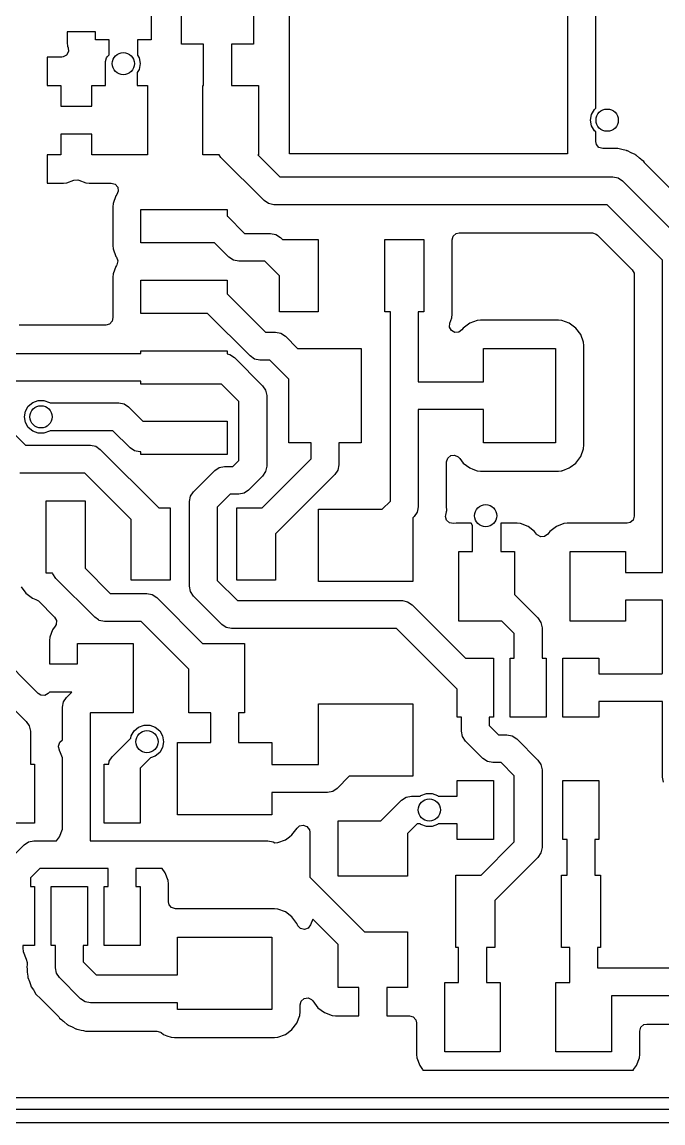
# Model space of a CAD drawing. Extents: x 1.61 to 4.79, y -2.79 to -1.21.
# Drawn here: x 1.992 to 2.446, y -2.795 to -2.016 of the extents above; entities that cross this region are included whole.
import ezdxf

# ---------------------------------------------------------------- set-up
doc = ezdxf.new("R2010")
doc.units = 0
doc.header["$MEASUREMENT"] = 0
doc.layers.add('BLACK', color=7, linetype='CONTINUOUS')

msp = doc.modelspace()

# ---------------------------------------------------------------- linework, layer by layer
at = {"layer": 'BLACK', "linetype": 'CONTINUOUS'}
for p, q in [((2.18102, -2.10874), (2.18102, -1.96494)), ((2.37787, -1.97605), (2.37787, -2.10874)), ((2.39789, -2.07662), (2.39789, -1.98639)), ((2.083, -1.99675), (2.083, -2.02825)), ((2.10441, -2.03118), (2.10441, -2.00362)), ((2.15559, -2.00362), (2.15559, -2.03118)), ((2.0436, -2.0225), (2.0236, -2.0225)), ((2.0236, -2.0225), (2.0236, -2.03016)), ((2.0436, -2.02825), (2.0436, -2.0225)), ((2.0236, -2.03016), (2.02386, -2.03255)), ((2.02386, -2.03255), (2.02429, -2.0337)), ((2.02429, -2.0337), (2.02449, -2.03649)), ((2.0533, -2.02825), (2.0436, -2.02825)), ((2.0533, -2.03882), (2.0533, -2.02825)), ((2.083, -2.02825), (2.0733, -2.02825)), ((2.0733, -2.02825), (2.0733, -2.03906)), ((2.12016, -2.03118), (2.10441, -2.03118)), ((2.12016, -2.06039), (2.12016, -2.03118)), ((2.15559, -2.03118), (2.13984, -2.03118)), ((2.13984, -2.03118), (2.13984, -2.06039)), ((2.01964, -2.04039), (2.00937, -2.04039)), ((2.00937, -2.04039), (2.00937, -2.06039)), ((2.02069, -2.04028), (2.01964, -2.04039)), ((2.02315, -2.03894), (2.02069, -2.04028)), ((2.02449, -2.03649), (2.02315, -2.03894)), ((2.05063, -2.04354), (2.05142, -2.04086)), ((2.05142, -2.04086), (2.05208, -2.04004)), ((2.05208, -2.04004), (2.0533, -2.03882)), ((2.0733, -2.03906), (2.0744, -2.04096)), ((2.0744, -2.04096), (2.07511, -2.045)), ((2.05063, -2.06039), (2.05063, -2.04354)), ((2.0744, -2.04904), (2.07314, -2.05122)), ((2.07511, -2.045), (2.0744, -2.04904)), ((2.07314, -2.05122), (2.07314, -2.06039)), ((2.00937, -2.06039), (2.01906, -2.06039)), ((2.01906, -2.06039), (2.01906, -2.075)), ((2.04094, -2.075), (2.04094, -2.06039)), ((2.04094, -2.06039), (2.05063, -2.06039)), ((2.07314, -2.06039), (2.08031, -2.06039)), ((2.08031, -2.06039), (2.08031, -2.10961)), ((2.11969, -2.10961), (2.11969, -2.06039)), ((2.11969, -2.06039), (2.12016, -2.06039)), ((2.13984, -2.06039), (2.15906, -2.06039)), ((2.15906, -2.06039), (2.15906, -2.10961)), ((2.01906, -2.075), (2.04094, -2.075)), ((2.39419, -2.085), (2.3949, -2.08096)), ((2.3949, -2.08096), (2.39695, -2.07741)), ((2.39695, -2.07741), (2.39789, -2.07662)), ((2.3949, -2.08904), (2.39419, -2.085)), ((2.04094, -2.095), (2.01906, -2.095)), ((2.01906, -2.095), (2.01906, -2.10961)), ((2.04094, -2.10961), (2.04094, -2.095)), ((2.39695, -2.09259), (2.3949, -2.08904)), ((2.39789, -2.09338), (2.39695, -2.09259)), ((2.39789, -2.10018), (2.39789, -2.09338)), ((2.39834, -2.10224), (2.39789, -2.10018)), ((2.40017, -2.10435), (2.39834, -2.10224)), ((2.40285, -2.10514), (2.40017, -2.10435)), ((2.01906, -2.10961), (2.00937, -2.10961)), ((2.00937, -2.10961), (2.00937, -2.12961)), ((2.08031, -2.10961), (2.04094, -2.10961)), ((2.13126, -2.10961), (2.11969, -2.10961)), ((2.13241, -2.11133), (2.13126, -2.10961)), ((2.16304, -2.14196), (2.13241, -2.11133)), ((2.15906, -2.10961), (2.15853, -2.10961)), ((2.15853, -2.10961), (2.17408, -2.12516)), ((2.37787, -2.10874), (2.18102, -2.10874)), ((2.40956, -2.10514), (2.40285, -2.10514)), ((2.41262, -2.10505), (2.40956, -2.10514)), ((2.41291, -2.10507), (2.41262, -2.10505)), ((2.41262, -2.10505), (2.41262, -2.10505)), ((2.4132, -2.1051), (2.41291, -2.10507)), ((2.41291, -2.10507), (2.41291, -2.10507)), ((2.41349, -2.10514), (2.4132, -2.1051)), ((2.4132, -2.1051), (2.4132, -2.1051)), ((2.41646, -2.10584), (2.41349, -2.10514)), ((2.41946, -2.10646), (2.41646, -2.10584)), ((2.41973, -2.10655), (2.41946, -2.10646)), ((2.42001, -2.10665), (2.41973, -2.10655)), ((2.41973, -2.10655), (2.41973, -2.10655)), ((2.42028, -2.10675), (2.42001, -2.10665)), ((2.42001, -2.10665), (2.42001, -2.10665)), ((2.42301, -2.10812), (2.42028, -2.10675)), ((2.42028, -2.10675), (2.42028, -2.10675)), ((2.42028, -2.10675), (2.42028, -2.10675)), ((2.42578, -2.10941), (2.42301, -2.10812)), ((2.42603, -2.10956), (2.42578, -2.10941)), ((2.42628, -2.10972), (2.42603, -2.10956)), ((2.42603, -2.10956), (2.42603, -2.10956)), ((2.42652, -2.10988), (2.42628, -2.10972)), ((2.42628, -2.10972), (2.42628, -2.10972)), ((2.42886, -2.11184), (2.42652, -2.10988)), ((2.42652, -2.10988), (2.42652, -2.10988)), ((2.42652, -2.10988), (2.42652, -2.10988)), ((2.42975, -2.11255), (2.42886, -2.11184)), ((2.42989, -2.11265), (2.42975, -2.11255)), ((2.43012, -2.11289), (2.42989, -2.11265)), ((2.43028, -2.11303), (2.43012, -2.11289)), ((2.43187, -2.11437), (2.43028, -2.11303)), ((2.43237, -2.11504), (2.43187, -2.11437)), ((2.43187, -2.11437), (2.43187, -2.11437)), ((2.43244, -2.11513), (2.43237, -2.11504)), ((2.43291, -2.11568), (2.43244, -2.11513)), ((2.47581, -2.15858), (2.43291, -2.11568)), ((2.02335, -2.12935), (2.02827, -2.12752)), ((2.02827, -2.12752), (2.03105, -2.12732)), ((2.03105, -2.12732), (2.03173, -2.12752)), ((2.03173, -2.12752), (2.03665, -2.12935)), ((2.17408, -2.12516), (2.41, -2.12516)), ((2.41, -2.12516), (2.41377, -2.12591)), ((2.41377, -2.12591), (2.41696, -2.12804)), ((2.00937, -2.12961), (2.02097, -2.12961)), ((2.02097, -2.12961), (2.02335, -2.12935)), ((2.02097, -2.12961), (2.02097, -2.12961)), ((2.03665, -2.12935), (2.03665, -2.12935)), ((2.03665, -2.12935), (2.03903, -2.12961)), ((2.03903, -2.12961), (2.03903, -2.12961)), ((2.03903, -2.12961), (2.05478, -2.12961)), ((2.05478, -2.12961), (2.05746, -2.13039)), ((2.05746, -2.13039), (2.05929, -2.13251)), ((2.05969, -2.13527), (2.05875, -2.13754)), ((2.05929, -2.13251), (2.05969, -2.13527)), ((2.41696, -2.12804), (2.46196, -2.17304)), ((2.05804, -2.1385), (2.05602, -2.14389)), ((2.05875, -2.13754), (2.05804, -2.1385)), ((2.05804, -2.1385), (2.05804, -2.1385)), ((2.16623, -2.14409), (2.16304, -2.14196)), ((2.05602, -2.14389), (2.05577, -2.14627)), ((2.05577, -2.14627), (2.05577, -2.17373)), ((2.05602, -2.14389), (2.05602, -2.14389)), ((2.07579, -2.17181), (2.07579, -2.14819)), ((2.07579, -2.14819), (2.13681, -2.14819)), ((2.13681, -2.14819), (2.13681, -2.15294)), ((2.17, -2.14484), (2.16623, -2.14409)), ((2.40592, -2.14484), (2.17, -2.14484)), ((2.44516, -2.18408), (2.40592, -2.14484)), ((2.13681, -2.15294), (2.13696, -2.15304)), ((2.13696, -2.15304), (2.14908, -2.16516)), ((2.14908, -2.16516), (2.1676, -2.16516)), ((2.1676, -2.16516), (2.17136, -2.16591)), ((2.17136, -2.16591), (2.17456, -2.16804)), ((2.29699, -2.16714), (2.2991, -2.16531)), ((2.2991, -2.16531), (2.30116, -2.16486)), ((2.30116, -2.16486), (2.39558, -2.16486)), ((2.39558, -2.16486), (2.39826, -2.16565)), ((2.39826, -2.16565), (2.39908, -2.16632)), ((2.39908, -2.16632), (2.42368, -2.19092)), ((2.05577, -2.17373), (2.05602, -2.17611)), ((2.12789, -2.17181), (2.07579, -2.17181)), ((2.13804, -2.18196), (2.12789, -2.17181)), ((2.17456, -2.16804), (2.17593, -2.16941)), ((2.17593, -2.16941), (2.20138, -2.16941)), ((2.20138, -2.16941), (2.20138, -2.22059)), ((2.24862, -2.22059), (2.24862, -2.16941)), ((2.24862, -2.16941), (2.27618, -2.16941)), ((2.27618, -2.16941), (2.27618, -2.22059)), ((2.2962, -2.16982), (2.29699, -2.16714)), ((2.2962, -2.22251), (2.2962, -2.16982)), ((2.05602, -2.17611), (2.05602, -2.17611)), ((2.05602, -2.17611), (2.05804, -2.1815)), ((2.05804, -2.1815), (2.05804, -2.1815)), ((2.05804, -2.1815), (2.05843, -2.18203)), ((2.05843, -2.18203), (2.0594, -2.18465)), ((2.14123, -2.18409), (2.13804, -2.18196)), ((2.13804, -2.18196), (2.13804, -2.18196)), ((2.05804, -2.1885), (2.05602, -2.19389)), ((2.05843, -2.18797), (2.05804, -2.1885)), ((2.05804, -2.1885), (2.05804, -2.1885)), ((2.05881, -2.18738), (2.05843, -2.18797)), ((2.0594, -2.18465), (2.05881, -2.18738)), ((2.145, -2.18484), (2.14123, -2.18409)), ((2.16352, -2.18484), (2.145, -2.18484)), ((2.17382, -2.19514), (2.16352, -2.18484)), ((2.44516, -2.40516), (2.44516, -2.18408)), ((2.05602, -2.19389), (2.05577, -2.19627)), ((2.05577, -2.19627), (2.05577, -2.22373)), ((2.05602, -2.19389), (2.05602, -2.19389)), ((2.17382, -2.22059), (2.17382, -2.19514)), ((2.42368, -2.19092), (2.42502, -2.19337)), ((2.42502, -2.19337), (2.42514, -2.19442)), ((2.42514, -2.19442), (2.42514, -2.36541)), ((2.07579, -2.22181), (2.07579, -2.19819)), ((2.07579, -2.19819), (2.13681, -2.19819)), ((2.13681, -2.19819), (2.13681, -2.20789)), ((2.13681, -2.20789), (2.16408, -2.23516)), ((2.20138, -2.22059), (2.17382, -2.22059)), ((2.25256, -2.22059), (2.24862, -2.22059)), ((2.25256, -2.28), (2.25256, -2.22059)), ((2.27618, -2.22059), (2.27224, -2.22059)), ((2.27224, -2.22059), (2.27224, -2.27016)), ((2.05537, -2.2274), (2.05347, -2.22944)), ((2.05587, -2.22465), (2.05537, -2.2274)), ((2.05577, -2.22373), (2.05587, -2.22465)), ((2.12289, -2.22181), (2.07579, -2.22181)), ((2.15304, -2.25196), (2.12289, -2.22181)), ((2.29433, -2.23146), (2.29453, -2.22867)), ((2.29453, -2.22867), (2.29594, -2.22489)), ((2.29594, -2.22489), (2.29596, -2.22476)), ((2.29596, -2.22476), (2.2962, -2.22251)), ((2.2962, -2.22251), (2.2962, -2.22251)), ((2.30861, -2.2288), (2.304, -2.23225)), ((2.314, -2.22679), (2.30861, -2.2288)), ((2.30861, -2.2288), (2.30861, -2.2288)), ((2.31638, -2.22653), (2.314, -2.22679)), ((2.314, -2.22679), (2.314, -2.22679)), ((2.31639, -2.22653), (2.31638, -2.22653)), ((2.37141, -2.22653), (2.31639, -2.22653)), ((2.37142, -2.22653), (2.37141, -2.22653)), ((2.3738, -2.22679), (2.37142, -2.22653)), ((2.37919, -2.2288), (2.3738, -2.22679)), ((2.3738, -2.22679), (2.3738, -2.22679)), ((2.3838, -2.23225), (2.37919, -2.2288)), ((2.37919, -2.2288), (2.37919, -2.2288)), ((2.05093, -2.23014), (1.98942, -2.23014)), ((2.05347, -2.22944), (2.05093, -2.23014)), ((2.16408, -2.23516), (2.1711, -2.23516)), ((2.1711, -2.23516), (2.17487, -2.23591)), ((2.17487, -2.23591), (2.17806, -2.23804)), ((2.29567, -2.23391), (2.29433, -2.23146)), ((2.29813, -2.23525), (2.29567, -2.23391)), ((2.30092, -2.23505), (2.29813, -2.23525)), ((2.30315, -2.23338), (2.30092, -2.23505)), ((2.304, -2.23225), (2.30315, -2.23338)), ((2.38725, -2.23686), (2.3838, -2.23225)), ((2.17806, -2.23804), (2.18657, -2.24655)), ((2.38926, -2.24225), (2.38725, -2.23686)), ((2.38725, -2.23686), (2.38725, -2.23686)), ((2.38952, -2.24463), (2.38926, -2.24225)), ((2.38926, -2.24225), (2.38926, -2.24225)), ((2.38952, -2.24464), (2.38952, -2.24463)), ((2.38952, -2.31536), (2.38952, -2.24464)), ((1.97908, -2.25016), (2.07579, -2.25016)), ((2.07579, -2.25016), (2.07579, -2.24819)), ((2.07579, -2.24819), (2.13681, -2.24819)), ((2.13681, -2.24819), (2.13681, -2.25052)), ((2.13681, -2.25052), (2.13877, -2.25091)), ((2.13877, -2.25091), (2.14196, -2.25304)), ((2.15623, -2.25409), (2.15304, -2.25196)), ((2.18657, -2.24655), (2.2317, -2.24655)), ((2.2317, -2.24655), (2.2317, -2.31345)), ((2.3183, -2.27016), (2.3183, -2.24655)), ((2.3183, -2.24655), (2.3695, -2.24655)), ((2.3695, -2.24655), (2.3695, -2.31345)), ((1.93196, -2.25304), (1.99408, -2.31516)), ((2.14196, -2.25304), (2.16196, -2.27304)), ((2.16, -2.25484), (2.15623, -2.25409)), ((2.16702, -2.25484), (2.16, -2.25484)), ((2.16, -2.25484), (2.16, -2.25484)), ((2.1805, -2.26832), (2.16702, -2.25484)), ((2.07579, -2.26984), (1.975, -2.26984)), ((2.07579, -2.27181), (2.07579, -2.26984)), ((2.13289, -2.27181), (2.07579, -2.27181)), ((2.14516, -2.28408), (2.13289, -2.27181)), ((2.16196, -2.27304), (2.16196, -2.27304)), ((2.16196, -2.27304), (2.16409, -2.27623)), ((2.1805, -2.31345), (2.1805, -2.26832)), ((2.27224, -2.27016), (2.3183, -2.27016)), ((1.99909, -2.28477), (2.00295, -2.28337)), ((2.00295, -2.28337), (2.00705, -2.28337)), ((2.00705, -2.28337), (2.01091, -2.28477)), ((2.16409, -2.27623), (2.16484, -2.28)), ((2.16484, -2.28), (2.16484, -2.33)), ((2.25256, -2.35462), (2.25256, -2.28)), ((1.99319, -2.295), (1.9939, -2.29096)), ((1.9939, -2.29096), (1.99595, -2.28741)), ((1.99595, -2.28741), (1.99909, -2.28477)), ((2.01091, -2.28477), (2.01137, -2.28516)), ((2.01137, -2.28516), (2.06, -2.28516)), ((2.06, -2.28516), (2.06377, -2.28591)), ((2.06377, -2.28591), (2.06696, -2.28804)), ((2.06696, -2.28804), (2.07711, -2.29819)), ((2.14516, -2.32592), (2.14516, -2.28408)), ((2.3183, -2.28984), (2.27224, -2.28984)), ((2.27224, -2.28984), (2.27224, -2.3587)), ((2.3183, -2.31345), (2.3183, -2.28984)), ((1.9939, -2.29904), (1.99319, -2.295)), ((1.99595, -2.30259), (1.9939, -2.29904)), ((2.07711, -2.29819), (2.13681, -2.29819)), ((2.13681, -2.29819), (2.13681, -2.32181)), ((1.99909, -2.30523), (1.99595, -2.30259)), ((2.00295, -2.30663), (1.99909, -2.30523)), ((2.00705, -2.30663), (2.00295, -2.30663)), ((2.01091, -2.30523), (2.00705, -2.30663)), ((2.01137, -2.30484), (2.01091, -2.30523)), ((2.05592, -2.30484), (2.01137, -2.30484)), ((2.06804, -2.31696), (2.05592, -2.30484)), ((2.19626, -2.31345), (2.1805, -2.31345)), ((2.19626, -2.32482), (2.19626, -2.31345)), ((2.2317, -2.31345), (2.21594, -2.31345)), ((2.21594, -2.31345), (2.21594, -2.3289)), ((2.3695, -2.31345), (2.3183, -2.31345)), ((1.99408, -2.31516), (2.04, -2.31516)), ((2.04, -2.31516), (2.04377, -2.31591)), ((2.04377, -2.31591), (2.04696, -2.31804)), ((2.04696, -2.31804), (2.08833, -2.35941)), ((2.07123, -2.31909), (2.06804, -2.31696)), ((2.06804, -2.31696), (2.06804, -2.31696)), ((2.075, -2.31984), (2.07123, -2.31909)), ((2.07579, -2.31984), (2.075, -2.31984)), ((2.07579, -2.32181), (2.07579, -2.31984)), ((2.13681, -2.32181), (2.07579, -2.32181)), ((2.29305, -2.3243), (2.29516, -2.32247)), ((2.29516, -2.32247), (2.29793, -2.32207)), ((2.29793, -2.32207), (2.30047, -2.32323)), ((2.38725, -2.32314), (2.38926, -2.31775)), ((2.38926, -2.31775), (2.38932, -2.31723)), ((2.38932, -2.31723), (2.38952, -2.31537)), ((2.38952, -2.31537), (2.38952, -2.31536)), ((2.13123, -2.33091), (2.135, -2.33016)), ((2.135, -2.33016), (2.14092, -2.33016)), ((2.14092, -2.33016), (2.14516, -2.32592)), ((2.16167, -2.35941), (2.19626, -2.32482)), ((2.16484, -2.33), (2.16409, -2.33377)), ((2.21594, -2.3289), (2.21519, -2.33267)), ((2.29226, -2.32698), (2.29305, -2.3243)), ((2.29226, -2.35826), (2.29226, -2.32698)), ((2.30047, -2.32323), (2.3012, -2.32401)), ((2.3012, -2.32401), (2.30157, -2.3245)), ((2.30157, -2.3245), (2.304, -2.32775)), ((2.304, -2.32775), (2.30861, -2.3312)), ((2.37987, -2.3307), (2.3838, -2.32775)), ((2.3838, -2.32775), (2.38725, -2.32314)), ((2.38725, -2.32314), (2.38725, -2.32314)), ((2.38725, -2.32314), (2.38725, -2.32314)), ((2.03592, -2.33484), (1.99, -2.33484)), ((2.06882, -2.36774), (2.03592, -2.33484)), ((2.11304, -2.34804), (2.12804, -2.33304)), ((2.12804, -2.33304), (2.13123, -2.33091)), ((2.12804, -2.33304), (2.12804, -2.33304)), ((2.16196, -2.33696), (2.15196, -2.34696)), ((2.16409, -2.33377), (2.16196, -2.33696)), ((2.21306, -2.33586), (2.17118, -2.37774)), ((2.21519, -2.33267), (2.21306, -2.33586)), ((2.21306, -2.33586), (2.21306, -2.33586)), ((2.30861, -2.3312), (2.30861, -2.3312)), ((2.30861, -2.3312), (2.30861, -2.3312)), ((2.30861, -2.3312), (2.31093, -2.33207)), ((2.31093, -2.33207), (2.314, -2.33321)), ((2.314, -2.33321), (2.314, -2.33321)), ((2.314, -2.33321), (2.31638, -2.33347)), ((2.31638, -2.33347), (2.31638, -2.33347)), ((2.31638, -2.33347), (2.31639, -2.33347)), ((2.31639, -2.33347), (2.31639, -2.33347)), ((2.31639, -2.33347), (2.37141, -2.33347)), ((2.37141, -2.33347), (2.37141, -2.33347)), ((2.37141, -2.33347), (2.37142, -2.33347)), ((2.37142, -2.33347), (2.3738, -2.33321)), ((2.37142, -2.33347), (2.37142, -2.33347)), ((2.3738, -2.33321), (2.37419, -2.33307)), ((2.3738, -2.33321), (2.3738, -2.33321)), ((2.3738, -2.33321), (2.3738, -2.33321)), ((2.37419, -2.33307), (2.37454, -2.33294)), ((2.37454, -2.33294), (2.37919, -2.3312)), ((2.37919, -2.3312), (2.37987, -2.3307)), ((2.11016, -2.355), (2.11091, -2.35123)), ((2.11091, -2.35123), (2.11304, -2.34804)), ((2.13908, -2.34984), (2.12984, -2.35908)), ((2.145, -2.34984), (2.13908, -2.34984)), ((2.14877, -2.34909), (2.145, -2.34984)), ((2.15196, -2.34696), (2.14877, -2.34909)), ((2.00862, -2.40559), (2.00862, -2.35441)), ((2.00862, -2.35441), (2.03618, -2.35441)), ((2.03618, -2.35441), (2.03618, -2.40226)), ((2.08833, -2.35941), (2.09638, -2.35941)), ((2.09638, -2.35941), (2.09638, -2.41059)), ((2.11016, -2.415), (2.11016, -2.355)), ((2.12984, -2.35908), (2.12984, -2.41092)), ((2.14362, -2.41059), (2.14362, -2.35941)), ((2.14362, -2.35941), (2.16167, -2.35941)), ((2.20155, -2.4117), (2.20155, -2.3605)), ((2.20155, -2.3605), (2.24668, -2.3605)), ((2.24668, -2.3605), (2.25256, -2.35462)), ((2.27171, -2.36137), (2.27149, -2.36246)), ((2.27224, -2.3587), (2.27171, -2.36137)), ((2.27224, -2.3587), (2.27224, -2.3587)), ((2.29235, -2.36132), (2.29226, -2.35826)), ((2.29233, -2.36161), (2.29235, -2.36132)), ((2.29235, -2.36132), (2.29235, -2.36132)), ((2.06882, -2.41059), (2.06882, -2.36774)), ((2.26936, -2.36566), (2.26845, -2.36657)), ((2.26845, -2.36657), (2.26845, -2.4117)), ((2.27149, -2.36246), (2.26936, -2.36566)), ((2.26936, -2.36566), (2.26936, -2.36566)), ((2.29158, -2.3655), (2.29171, -2.36453)), ((2.29227, -2.3682), (2.29158, -2.3655)), ((2.29171, -2.36453), (2.29226, -2.36219)), ((2.29226, -2.36219), (2.2923, -2.3619)), ((2.29432, -2.37011), (2.29227, -2.3682)), ((2.2923, -2.3619), (2.29233, -2.36161)), ((2.2923, -2.3619), (2.2923, -2.3619)), ((2.29233, -2.36161), (2.29233, -2.36161)), ((2.42435, -2.3681), (2.42224, -2.36993)), ((2.42514, -2.36541), (2.42435, -2.3681)), ((2.29707, -2.3706), (2.29432, -2.37011)), ((2.29903, -2.37039), (2.29707, -2.3706)), ((2.30968, -2.37039), (2.29903, -2.37039)), ((2.31063, -2.37203), (2.30968, -2.37039)), ((2.31063, -2.39039), (2.31063, -2.37203)), ((2.34223, -2.37039), (2.33063, -2.37039)), ((2.33063, -2.37039), (2.33063, -2.39039)), ((2.34461, -2.37065), (2.34223, -2.37039)), ((2.35, -2.37266), (2.34461, -2.37065)), ((2.3546, -2.37611), (2.35, -2.37266)), ((2.35602, -2.378), (2.3546, -2.37611)), ((2.36538, -2.37609), (2.36396, -2.378)), ((2.36999, -2.37264), (2.36538, -2.37609)), ((2.37539, -2.37063), (2.36999, -2.37264)), ((2.36999, -2.37264), (2.36999, -2.37264)), ((2.37777, -2.37037), (2.37539, -2.37063)), ((2.37539, -2.37063), (2.37539, -2.37063)), ((2.42018, -2.37037), (2.37777, -2.37037)), ((2.42224, -2.36993), (2.42018, -2.37037)), ((2.17118, -2.37774), (2.17118, -2.41059)), ((2.35648, -2.37853), (2.35602, -2.378)), ((2.35893, -2.37987), (2.35648, -2.37853)), ((2.36172, -2.37967), (2.35893, -2.37987)), ((2.36396, -2.378), (2.36172, -2.37967)), ((2.30094, -2.43961), (2.30094, -2.39039)), ((2.30094, -2.39039), (2.31063, -2.39039)), ((2.33063, -2.39039), (2.34031, -2.39039)), ((2.34031, -2.39039), (2.34031, -2.42077)), ((2.37969, -2.43961), (2.37969, -2.39039)), ((2.37969, -2.39039), (2.41906, -2.39039)), ((2.41906, -2.39039), (2.41906, -2.40516)), ((2.01319, -2.40559), (2.00862, -2.40559)), ((2.01331, -2.40617), (2.01319, -2.40559)), ((2.01544, -2.40936), (2.01331, -2.40617)), ((2.03618, -2.40226), (2.05408, -2.42016)), ((2.41906, -2.40516), (2.44516, -2.40516)), ((1.99087, -2.41528), (1.99432, -2.41989)), ((2.04304, -2.43696), (2.01544, -2.40936)), ((2.09638, -2.41059), (2.06882, -2.41059)), ((2.11091, -2.41877), (2.11016, -2.415)), ((2.12984, -2.41092), (2.14408, -2.42516)), ((2.17118, -2.41059), (2.14362, -2.41059)), ((2.26845, -2.4117), (2.20155, -2.4117)), ((1.99432, -2.41989), (1.99893, -2.42334)), ((1.99893, -2.42334), (1.99893, -2.42334)), ((1.99893, -2.42334), (1.99893, -2.42334)), ((1.99893, -2.42334), (2.0014, -2.42426)), ((2.05408, -2.42016), (2.08, -2.42016)), ((2.08, -2.42016), (2.08377, -2.42091)), ((2.08377, -2.42091), (2.08696, -2.42304)), ((2.08696, -2.42304), (2.11931, -2.45539)), ((2.11304, -2.42196), (2.11091, -2.41877)), ((2.13304, -2.44196), (2.11304, -2.42196)), ((2.34031, -2.42077), (2.35696, -2.43741)), ((1.91484, -2.43092), (1.99456, -2.51064)), ((2.0014, -2.42426), (2.00317, -2.4254)), ((2.00317, -2.4254), (2.01457, -2.4368)), ((2.14408, -2.42516), (2.26091, -2.42516)), ((2.26091, -2.42516), (2.26467, -2.42591)), ((2.26467, -2.42591), (2.26787, -2.42804)), ((2.26787, -2.42804), (2.30565, -2.46583)), ((2.44516, -2.42484), (2.41906, -2.42484)), ((2.41906, -2.42484), (2.41906, -2.43961)), ((2.44516, -2.47663), (2.44516, -2.42484)), ((2.00308, -2.49085), (1.94631, -2.43408)), ((2.01457, -2.4368), (2.01591, -2.43925)), ((2.01591, -2.43925), (2.01571, -2.44204)), ((2.04574, -2.43877), (2.04304, -2.43696)), ((2.04304, -2.43696), (2.04304, -2.43696)), ((2.04623, -2.43909), (2.04574, -2.43877)), ((2.05, -2.43984), (2.04623, -2.43909)), ((2.35696, -2.43741), (2.35696, -2.43741)), ((2.35696, -2.43741), (2.35909, -2.4406)), ((2.01321, -2.44571), (2.0112, -2.4511)), ((2.01503, -2.44328), (2.01321, -2.44571)), ((2.01571, -2.44204), (2.01503, -2.44328)), ((2.07592, -2.43984), (2.05, -2.43984)), ((2.05, -2.43984), (2.05, -2.43984)), ((2.10969, -2.4736), (2.07592, -2.43984)), ((2.13623, -2.44409), (2.13304, -2.44196)), ((2.13304, -2.44196), (2.13304, -2.44196)), ((2.14, -2.44484), (2.13623, -2.44409)), ((2.25683, -2.44484), (2.14, -2.44484)), ((2.2998, -2.48782), (2.25683, -2.44484)), ((2.33132, -2.43961), (2.30094, -2.43961)), ((2.34016, -2.44845), (2.33132, -2.43961)), ((2.35909, -2.4406), (2.35984, -2.44437)), ((2.35984, -2.44437), (2.35984, -2.46583)), ((2.41906, -2.43961), (2.37969, -2.43961)), ((2.0112, -2.4511), (2.01094, -2.45348)), ((2.01094, -2.45348), (2.01094, -2.47)), ((2.34016, -2.46583), (2.34016, -2.44845)), ((2.03094, -2.47), (2.03094, -2.45539)), ((2.03094, -2.45539), (2.07031, -2.45539)), ((2.07031, -2.45539), (2.07031, -2.50461)), ((2.11931, -2.45539), (2.14906, -2.45539)), ((2.14906, -2.45539), (2.14906, -2.50461)), ((2.01094, -2.47), (2.03094, -2.47)), ((2.30565, -2.46583), (2.32539, -2.46583)), ((2.32539, -2.46583), (2.32539, -2.50756)), ((2.3372, -2.50756), (2.3372, -2.46583)), ((2.3372, -2.46583), (2.34016, -2.46583)), ((2.35984, -2.46583), (2.3628, -2.46583)), ((2.3628, -2.46583), (2.3628, -2.50756)), ((2.37461, -2.50756), (2.37461, -2.46583)), ((2.37461, -2.46583), (2.4002, -2.46583)), ((2.4002, -2.46583), (2.4002, -2.47685)), ((2.10969, -2.50461), (2.10969, -2.4736)), ((2.4002, -2.47685), (2.44482, -2.47685)), ((2.44482, -2.47685), (2.44516, -2.47663)), ((2.00485, -2.49199), (2.00308, -2.49085)), ((2.00764, -2.49219), (2.00485, -2.49199)), ((2.0101, -2.49085), (2.00764, -2.49219)), ((2.01094, -2.49), (2.0101, -2.49085)), ((2.02671, -2.49), (2.01094, -2.49)), ((2.02091, -2.49686), (2.02304, -2.49367)), ((2.02304, -2.49367), (2.02671, -2.49)), ((2.2998, -2.50756), (2.2998, -2.48782)), ((2.02016, -2.50063), (2.02091, -2.49686)), ((2.02016, -2.52373), (2.02016, -2.50063)), ((2.20155, -2.54126), (2.20155, -2.4983)), ((2.20155, -2.4983), (2.26845, -2.4983)), ((2.26845, -2.4983), (2.26845, -2.5495)), ((2.44516, -2.49654), (2.4002, -2.49654)), ((2.4002, -2.49654), (2.4002, -2.50756)), ((2.44516, -2.55), (2.44516, -2.49654)), ((2.03994, -2.50461), (2.03984, -2.50471)), ((2.03984, -2.50471), (2.03984, -2.59516)), ((2.07031, -2.50461), (2.03994, -2.50461)), ((2.12516, -2.50461), (2.10969, -2.50461)), ((2.12516, -2.5255), (2.12516, -2.50461)), ((2.14906, -2.50461), (2.14484, -2.50461)), ((2.14484, -2.50461), (2.14484, -2.5255)), ((2.30276, -2.50756), (2.2998, -2.50756)), ((2.30276, -2.5176), (2.30276, -2.50756)), ((2.32539, -2.50756), (2.32244, -2.50756)), ((2.32244, -2.50756), (2.32244, -2.51352)), ((2.3628, -2.50756), (2.3372, -2.50756)), ((2.4002, -2.50756), (2.37461, -2.50756)), ((1.99456, -2.51064), (1.99669, -2.51383)), ((1.99669, -2.51383), (1.99744, -2.5176)), ((2.0689, -2.52096), (2.07095, -2.51741)), ((2.07095, -2.51741), (2.07409, -2.51477)), ((2.07409, -2.51477), (2.07795, -2.51337)), ((2.07795, -2.51337), (2.08205, -2.51337)), ((2.08205, -2.51337), (2.08591, -2.51477)), ((2.08591, -2.51477), (2.08905, -2.51741)), ((2.08905, -2.51741), (2.0911, -2.52096)), ((2.32244, -2.51352), (2.32908, -2.52016)), ((1.99744, -2.5176), (1.99744, -2.54083)), ((2.01825, -2.52539), (2.02016, -2.52373)), ((2.05544, -2.53564), (2.06864, -2.52244)), ((2.06864, -2.52244), (2.0689, -2.52096)), ((2.0911, -2.52096), (2.09181, -2.525)), ((2.09181, -2.525), (2.0911, -2.52904)), ((2.30351, -2.52136), (2.30276, -2.5176)), ((2.30564, -2.52456), (2.30351, -2.52136)), ((2.31804, -2.53696), (2.30564, -2.52456)), ((2.32908, -2.52016), (2.335, -2.52016)), ((2.335, -2.52016), (2.33877, -2.52091)), ((2.33877, -2.52091), (2.34196, -2.52304)), ((2.34196, -2.52304), (2.35696, -2.53804)), ((2.01746, -2.52807), (2.01825, -2.52539)), ((2.01746, -2.52861), (2.01746, -2.52807)), ((2.01807, -2.53099), (2.01746, -2.52861)), ((2.01815, -2.53113), (2.01807, -2.53099)), ((2.01876, -2.53277), (2.01815, -2.53113)), ((2.01815, -2.53113), (2.01815, -2.53113)), ((2.02016, -2.53653), (2.01876, -2.53277)), ((2.08905, -2.53259), (2.08591, -2.53523)), ((2.0911, -2.52904), (2.08905, -2.53259)), ((2.10155, -2.5767), (2.10155, -2.5255)), ((2.10155, -2.5255), (2.12516, -2.5255)), ((2.14484, -2.5255), (2.16845, -2.5255)), ((2.16845, -2.5255), (2.16845, -2.54126)), ((2.02016, -2.58686), (2.02016, -2.53653)), ((2.02016, -2.53653), (2.02016, -2.53653)), ((2.05291, -2.54083), (2.05331, -2.53883)), ((2.05331, -2.53883), (2.05544, -2.53564)), ((2.08242, -2.5365), (2.0752, -2.54372)), ((2.08591, -2.53523), (2.08242, -2.5365)), ((2.32123, -2.53909), (2.31804, -2.53696)), ((2.325, -2.53984), (2.32123, -2.53909)), ((2.33092, -2.53984), (2.325, -2.53984)), ((2.34016, -2.54908), (2.33092, -2.53984)), ((2.35696, -2.53804), (2.35696, -2.53804)), ((2.35696, -2.53804), (2.35909, -2.54123)), ((1.99744, -2.54083), (2.00039, -2.54083)), ((2.00039, -2.54083), (2.00039, -2.58256)), ((2.04961, -2.58256), (2.04961, -2.54083)), ((2.04961, -2.54083), (2.05291, -2.54083)), ((2.0752, -2.54372), (2.0752, -2.58256)), ((2.16845, -2.54126), (2.20155, -2.54126)), ((2.35909, -2.54123), (2.35984, -2.545)), ((2.35984, -2.545), (2.35984, -2.6)), ((2.22332, -2.5495), (2.21476, -2.55806)), ((2.26845, -2.5495), (2.22332, -2.5495)), ((2.2998, -2.56346), (2.2998, -2.55244)), ((2.2998, -2.55244), (2.32539, -2.55244)), ((2.32539, -2.55244), (2.32539, -2.59417)), ((2.34016, -2.59592), (2.34016, -2.54908)), ((2.37461, -2.59417), (2.37461, -2.55244)), ((2.37461, -2.55244), (2.4002, -2.55244)), ((2.4002, -2.55244), (2.4002, -2.59417)), ((2.44591, -2.55377), (2.44516, -2.55)), ((2.2078, -2.56094), (2.16845, -2.56094)), ((2.16845, -2.56094), (2.16845, -2.5767)), ((2.21157, -2.56019), (2.2078, -2.56094)), ((2.21476, -2.55806), (2.21157, -2.56019)), ((2.26356, -2.56421), (2.26732, -2.56346)), ((2.26732, -2.56346), (2.27363, -2.56346)), ((2.27363, -2.56346), (2.27409, -2.56308)), ((2.27409, -2.56308), (2.27795, -2.56168)), ((2.27795, -2.56168), (2.28205, -2.56168)), ((2.28205, -2.56168), (2.28591, -2.56308)), ((2.28591, -2.56308), (2.28637, -2.56346)), ((2.28637, -2.56346), (2.2998, -2.56346)), ((2.24577, -2.58094), (2.26036, -2.56635)), ((2.26036, -2.56635), (2.26356, -2.56421)), ((2.16845, -2.5767), (2.10155, -2.5767)), ((2.00039, -2.58256), (1.9748, -2.58256)), ((2.01815, -2.59225), (2.02016, -2.58686)), ((2.02016, -2.58686), (2.02016, -2.58686)), ((2.02016, -2.58686), (2.02016, -2.58686)), ((2.0752, -2.58256), (2.04961, -2.58256)), ((2.18275, -2.591), (2.18641, -2.58611)), ((2.18641, -2.58611), (2.18652, -2.58619)), ((2.18652, -2.58619), (2.18803, -2.58468)), ((2.18803, -2.58468), (2.19077, -2.58408)), ((2.19077, -2.58408), (2.19338, -2.58506)), ((2.19338, -2.58506), (2.19506, -2.5873)), ((2.19506, -2.5873), (2.19537, -2.58903)), ((2.21539, -2.62031), (2.21539, -2.58094)), ((2.21539, -2.58094), (2.24577, -2.58094)), ((2.2714, -2.58315), (2.26461, -2.58994)), ((2.27363, -2.58315), (2.2714, -2.58315)), ((2.27409, -2.58354), (2.27363, -2.58315)), ((2.27795, -2.58494), (2.27409, -2.58354)), ((2.28205, -2.58494), (2.27795, -2.58494)), ((2.28591, -2.58354), (2.28205, -2.58494)), ((2.28637, -2.58315), (2.28591, -2.58354)), ((2.2998, -2.58315), (2.28637, -2.58315)), ((2.2998, -2.59417), (2.2998, -2.58315)), ((1.99623, -2.59591), (2, -2.59516)), ((2, -2.59516), (2.01597, -2.59516)), ((2.01597, -2.59516), (2.01815, -2.59225)), ((2.03984, -2.59516), (2.06, -2.59516)), ((2.06, -2.59516), (2.16563, -2.59516)), ((2.16563, -2.59516), (2.1694, -2.59591)), ((2.17275, -2.59646), (2.17814, -2.59445)), ((2.17814, -2.59445), (2.18108, -2.59225)), ((2.18108, -2.59225), (2.18275, -2.591)), ((2.19537, -2.58903), (2.19537, -2.62082)), ((2.26461, -2.58994), (2.26461, -2.62031)), ((2.32539, -2.59417), (2.2998, -2.59417)), ((2.37756, -2.59417), (2.37461, -2.59417)), ((2.37756, -2.61941), (2.37756, -2.59417)), ((2.4002, -2.59417), (2.39724, -2.59417)), ((2.39724, -2.59417), (2.39724, -2.61941)), ((1.98064, -2.61044), (1.99304, -2.59804)), ((1.99304, -2.59804), (1.99623, -2.59591)), ((2.1694, -2.59591), (2.17058, -2.5967)), ((2.17058, -2.5967), (2.17275, -2.59646)), ((2.17275, -2.59646), (2.17275, -2.59646)), ((2.17275, -2.59646), (2.17275, -2.59646)), ((2.31667, -2.61941), (2.34016, -2.59592)), ((2.35984, -2.6), (2.35909, -2.60377)), ((2.35984, -2.6), (2.35984, -2.6)), ((2.35696, -2.60696), (2.32638, -2.63754)), ((2.35909, -2.60377), (2.35696, -2.60696)), ((2.00408, -2.61484), (1.99744, -2.62148)), ((2.03, -2.61484), (2.00408, -2.61484)), ((2.05256, -2.61484), (2.03, -2.61484)), ((2.05256, -2.62744), (2.05256, -2.61484)), ((2.09075, -2.61484), (2.07224, -2.61484)), ((2.07224, -2.61484), (2.07224, -2.62744)), ((2.09293, -2.61776), (2.09075, -2.61484)), ((2.09494, -2.62315), (2.09293, -2.61776)), ((2.09293, -2.61776), (2.09293, -2.61776)), ((1.99744, -2.62148), (1.99744, -2.62744)), ((2.0952, -2.62553), (2.09494, -2.62315)), ((2.0952, -2.63832), (2.0952, -2.62553)), ((2.0952, -2.62553), (2.0952, -2.62553)), ((2.19537, -2.62082), (2.23423, -2.65969)), ((2.26461, -2.62031), (2.21539, -2.62031)), ((2.29882, -2.67059), (2.29882, -2.61941)), ((2.29882, -2.61941), (2.31667, -2.61941)), ((2.37362, -2.67059), (2.37362, -2.61941)), ((2.37362, -2.61941), (2.37756, -2.61941)), ((2.39724, -2.61941), (2.40118, -2.61941)), ((2.40118, -2.61941), (2.40118, -2.67059)), ((1.99744, -2.62744), (2.00039, -2.62744)), ((2.00039, -2.62744), (2.00039, -2.66917)), ((2.0122, -2.66917), (2.0122, -2.62744)), ((2.0122, -2.62744), (2.0378, -2.62744)), ((2.0378, -2.62744), (2.0378, -2.66917)), ((2.04961, -2.66917), (2.04961, -2.62744)), ((2.04961, -2.62744), (2.05256, -2.62744)), ((2.07224, -2.62744), (2.0752, -2.62744)), ((2.0752, -2.62744), (2.0752, -2.66917)), ((2.09565, -2.64038), (2.0952, -2.63832)), ((2.09748, -2.64249), (2.09565, -2.64038)), ((2.32638, -2.63754), (2.32638, -2.67059)), ((2.10016, -2.64328), (2.09748, -2.64249)), ((2.17036, -2.64328), (2.10016, -2.64328)), ((2.17037, -2.64328), (2.17036, -2.64328)), ((2.17275, -2.64354), (2.17037, -2.64328)), ((2.17814, -2.64555), (2.17275, -2.64354)), ((2.17275, -2.64354), (2.17275, -2.64354)), ((2.18275, -2.649), (2.17814, -2.64555)), ((2.17814, -2.64555), (2.17814, -2.64555)), ((2.1862, -2.65361), (2.18275, -2.649)), ((2.18661, -2.6547), (2.1862, -2.65361)), ((2.1862, -2.65361), (2.1862, -2.65361)), ((2.1862, -2.65361), (2.1862, -2.65361)), ((2.1869, -2.65535), (2.18661, -2.6547)), ((2.18888, -2.65732), (2.1869, -2.65535)), ((2.19161, -2.65792), (2.18888, -2.65732)), ((2.19423, -2.65694), (2.19161, -2.65792)), ((2.19591, -2.6547), (2.19423, -2.65694)), ((2.1974, -2.65069), (2.19591, -2.6547)), ((2.21539, -2.66868), (2.1974, -2.65069)), ((2.10155, -2.69016), (2.10155, -2.6633)), ((2.10155, -2.6633), (2.16845, -2.6633)), ((2.16845, -2.6633), (2.16845, -2.7145)), ((2.23423, -2.65969), (2.26461, -2.65969)), ((2.26461, -2.65969), (2.26461, -2.69906)), ((2.00039, -2.66917), (1.99219, -2.66917)), ((1.99219, -2.66917), (1.99219, -2.67109)), ((1.99219, -2.67109), (1.99244, -2.67347)), ((2.01516, -2.66917), (2.0122, -2.66917)), ((2.01516, -2.685), (2.01516, -2.66917)), ((2.0378, -2.66917), (2.03484, -2.66917)), ((2.03484, -2.66917), (2.03484, -2.68092)), ((2.0752, -2.66917), (2.04961, -2.66917)), ((2.21539, -2.69906), (2.21539, -2.66868)), ((2.30079, -2.67059), (2.29882, -2.67059)), ((2.30079, -2.69539), (2.30079, -2.67059)), ((2.32638, -2.67059), (2.32047, -2.67059)), ((2.32047, -2.67059), (2.32047, -2.69539)), ((2.37953, -2.67059), (2.37362, -2.67059)), ((2.37953, -2.69539), (2.37953, -2.67059)), ((2.40118, -2.67059), (2.39921, -2.67059)), ((2.39921, -2.67059), (2.39921, -2.68516)), ((1.99244, -2.67347), (1.99445, -2.67887)), ((1.99445, -2.67887), (1.99453, -2.67901)), ((1.99453, -2.67901), (1.99514, -2.68139)), ((2.03484, -2.68092), (2.04408, -2.69016)), ((1.99509, -2.68318), (1.99495, -2.68413)), ((1.99495, -2.68413), (1.99495, -2.68413)), ((1.99495, -2.68413), (1.99513, -2.6862)), ((1.99514, -2.68246), (1.99509, -2.68318)), ((1.99513, -2.6862), (1.99514, -2.68641)), ((1.99514, -2.68139), (1.99514, -2.68246)), ((1.99514, -2.68641), (1.99514, -2.68674)), ((1.99514, -2.68674), (1.99529, -2.68804)), ((1.99529, -2.68804), (1.99556, -2.69108)), ((2.01591, -2.68877), (2.01516, -2.685)), ((2.01804, -2.69196), (2.01591, -2.68877)), ((2.39921, -2.68516), (2.66516, -2.68516)), ((1.99556, -2.69108), (1.99561, -2.69136)), ((1.99561, -2.69136), (1.99561, -2.69136)), ((1.99561, -2.69136), (1.99568, -2.69165)), ((1.99568, -2.69165), (1.99568, -2.69165)), ((1.99568, -2.69165), (1.99574, -2.69193)), ((1.99574, -2.69193), (1.99679, -2.69481)), ((1.99679, -2.69481), (1.99775, -2.69771)), ((2.03304, -2.70696), (2.01804, -2.69196)), ((2.04408, -2.69016), (2.10155, -2.69016)), ((2.29094, -2.74461), (2.29094, -2.69539)), ((2.29094, -2.69539), (2.30079, -2.69539)), ((2.32047, -2.69539), (2.33031, -2.69539)), ((2.33031, -2.69539), (2.33031, -2.74461)), ((2.36969, -2.74461), (2.36969, -2.69539)), ((2.36969, -2.69539), (2.37953, -2.69539)), ((1.99775, -2.69771), (1.99787, -2.69797)), ((1.99787, -2.69797), (1.99787, -2.69797)), ((1.99787, -2.69797), (1.998, -2.69824)), ((1.998, -2.69824), (1.998, -2.69824)), ((1.998, -2.69824), (1.99813, -2.69849)), ((1.99813, -2.69849), (1.99813, -2.69849)), ((1.99813, -2.69849), (1.99813, -2.69849)), ((1.99813, -2.69849), (1.99964, -2.70078)), ((1.99964, -2.70078), (1.99981, -2.70105)), ((1.99981, -2.70105), (2.00142, -2.70365)), ((2.00142, -2.70365), (2.0016, -2.70387)), ((2.0016, -2.70387), (2.00159, -2.70388)), ((2.00159, -2.70388), (2.00178, -2.70411)), ((2.00178, -2.70411), (2.00178, -2.7041)), ((2.00178, -2.7041), (2.00197, -2.70433)), ((2.00197, -2.70433), (2.00197, -2.70433)), ((2.00197, -2.70433), (2.00197, -2.70433)), ((2.00197, -2.70433), (2.00419, -2.70642)), ((2.23, -2.69906), (2.21539, -2.69906)), ((2.23, -2.71906), (2.23, -2.69906)), ((2.26461, -2.69906), (2.25, -2.69906)), ((2.25, -2.69906), (2.25, -2.71906)), ((2.00419, -2.70642), (2.01709, -2.71932)), ((2.03623, -2.70909), (2.03304, -2.70696)), ((2.03304, -2.70696), (2.03304, -2.70696)), ((2.04, -2.70984), (2.03623, -2.70909)), ((2.10155, -2.70984), (2.04, -2.70984)), ((2.10155, -2.7145), (2.10155, -2.70984)), ((2.18847, -2.71134), (2.18926, -2.70866)), ((2.18847, -2.71641), (2.18847, -2.71134)), ((2.18926, -2.70866), (2.19137, -2.70683)), ((2.19137, -2.70683), (2.19414, -2.70643)), ((2.19414, -2.70643), (2.19668, -2.7076)), ((2.19668, -2.7076), (2.1974, -2.70849)), ((2.1974, -2.70849), (2.19745, -2.70845)), ((2.19745, -2.70845), (2.20111, -2.71334)), ((2.68, -2.70484), (2.40906, -2.70484)), ((2.40906, -2.70484), (2.40906, -2.74461)), ((2.01709, -2.71932), (2.01756, -2.71987)), ((2.01756, -2.71987), (2.01813, -2.72063)), ((2.16845, -2.7145), (2.10155, -2.7145)), ((2.1862, -2.72419), (2.18821, -2.7188)), ((2.18821, -2.7188), (2.18824, -2.71858)), ((2.18824, -2.71858), (2.18847, -2.71642)), ((2.18847, -2.71642), (2.18847, -2.71641)), ((2.20111, -2.71334), (2.20571, -2.71679)), ((2.20571, -2.71679), (2.2111, -2.7188)), ((2.2111, -2.7188), (2.21348, -2.71906)), ((2.21348, -2.71906), (2.21348, -2.71906)), ((2.21348, -2.71906), (2.23, -2.71906)), ((2.25, -2.71906), (2.26596, -2.71906)), ((2.26596, -2.71906), (2.26865, -2.71984)), ((2.26865, -2.71984), (2.27048, -2.72196)), ((2.01813, -2.72063), (2.01971, -2.72196)), ((2.01971, -2.72196), (2.01972, -2.72197)), ((2.01972, -2.72197), (2.01988, -2.72211)), ((2.01988, -2.72211), (2.02011, -2.72235)), ((2.02011, -2.72235), (2.0208, -2.72289)), ((2.0208, -2.72289), (2.02114, -2.72315)), ((2.02114, -2.72315), (2.02146, -2.72343)), ((2.02146, -2.72343), (2.02348, -2.72512)), ((2.02348, -2.72512), (2.02348, -2.72512)), ((2.02348, -2.72512), (2.02372, -2.72528)), ((2.02372, -2.72528), (2.02372, -2.72528)), ((2.02372, -2.72528), (2.02397, -2.72544)), ((2.02397, -2.72544), (2.02397, -2.72544)), ((2.02397, -2.72544), (2.02422, -2.72559)), ((2.02422, -2.72559), (2.02422, -2.72559)), ((2.02422, -2.72559), (2.02699, -2.72688)), ((2.02699, -2.72688), (2.02972, -2.72825)), ((2.18275, -2.7288), (2.1862, -2.72419)), ((2.1862, -2.72419), (2.1862, -2.72419)), ((2.1862, -2.72419), (2.1862, -2.72419)), ((2.27048, -2.72196), (2.27093, -2.72402)), ((2.27093, -2.72402), (2.27093, -2.74652)), ((2.42907, -2.72982), (2.42986, -2.72714)), ((2.42986, -2.72714), (2.43197, -2.72531)), ((2.43197, -2.72531), (2.43404, -2.72486)), ((2.43404, -2.72486), (2.67644, -2.72486)), ((2.02972, -2.72825), (2.02972, -2.72825)), ((2.02972, -2.72825), (2.02999, -2.72835)), ((2.02999, -2.72835), (2.02999, -2.72835)), ((2.02999, -2.72835), (2.03027, -2.72845)), ((2.03027, -2.72845), (2.03027, -2.72845)), ((2.03027, -2.72845), (2.03054, -2.72854)), ((2.03054, -2.72854), (2.03054, -2.72854)), ((2.03054, -2.72854), (2.03354, -2.72916)), ((2.03354, -2.72916), (2.03502, -2.72951)), ((2.03502, -2.72951), (2.03651, -2.72986)), ((2.03651, -2.72986), (2.0368, -2.7299)), ((2.0368, -2.7299), (2.0368, -2.7299)), ((2.0368, -2.7299), (2.03709, -2.72993)), ((2.03709, -2.72993), (2.03709, -2.72993)), ((2.03709, -2.72993), (2.03738, -2.72995)), ((2.03738, -2.72995), (2.04043, -2.72986)), ((2.03738, -2.72995), (2.03738, -2.72995)), ((2.04043, -2.72986), (2.08701, -2.72986)), ((2.08701, -2.72986), (2.0897, -2.73065)), ((2.0897, -2.73065), (2.08999, -2.73085)), ((2.08999, -2.73085), (2.09186, -2.73225)), ((2.09186, -2.73225), (2.09186, -2.73225)), ((2.09186, -2.73225), (2.09186, -2.73225)), ((2.09186, -2.73225), (2.09418, -2.73312)), ((2.09418, -2.73312), (2.09725, -2.73426)), ((2.09725, -2.73426), (2.09725, -2.73426)), ((2.09725, -2.73426), (2.09963, -2.73452)), ((2.09963, -2.73452), (2.09963, -2.73452)), ((2.09963, -2.73452), (2.09964, -2.73452)), ((2.09964, -2.73452), (2.09964, -2.73452)), ((2.09964, -2.73452), (2.17036, -2.73452)), ((2.17036, -2.73452), (2.17036, -2.73452)), ((2.17036, -2.73452), (2.17037, -2.73452)), ((2.17037, -2.73452), (2.17275, -2.73426)), ((2.17037, -2.73452), (2.17037, -2.73452)), ((2.17275, -2.73426), (2.17814, -2.73225)), ((2.17275, -2.73426), (2.17275, -2.73426)), ((2.17275, -2.73426), (2.17275, -2.73426)), ((2.17814, -2.73225), (2.18001, -2.73085)), ((2.18001, -2.73085), (2.18275, -2.7288)), ((2.42907, -2.74652), (2.42907, -2.72982)), ((2.27093, -2.74652), (2.27118, -2.74891)), ((2.27118, -2.74891), (2.27118, -2.74891)), ((2.27118, -2.74891), (2.27319, -2.7543)), ((2.33031, -2.74461), (2.29094, -2.74461)), ((2.40906, -2.74461), (2.36969, -2.74461)), ((2.42681, -2.7543), (2.42882, -2.74891)), ((2.42882, -2.74891), (2.42907, -2.74652)), ((2.27319, -2.7543), (2.27319, -2.7543)), ((2.27319, -2.7543), (2.27531, -2.75713)), ((2.27531, -2.75713), (2.27546, -2.75752)), ((2.27546, -2.75752), (2.42453, -2.75752)), ((2.42453, -2.75752), (2.42469, -2.75713)), ((2.42469, -2.75713), (2.42681, -2.7543)), ((2.42681, -2.7543), (2.42681, -2.7543)), ((2.42681, -2.7543), (2.42681, -2.7543)), ((2.24, -2.7772), (1.96236, -2.7772)), ((4.43264, -2.7772), (2.24, -2.7772)), ((1.61492, -2.78508), (4.78508, -2.78508)), ((4.79, -2.79492), (1.61, -2.79492))]:
    msp.add_line(p, q, dxfattribs=at)
at = {"layer": 'BLACK'}
for centre in [(2.0633, -2.045), (2.406, -2.085), (2.005, -2.295), (2.32, -2.365), (2.08, -2.525), (2.28, -2.57331)]:
    msp.add_circle(centre, 0.00787, dxfattribs=at)

doc.saveas('drawing.dxf')
